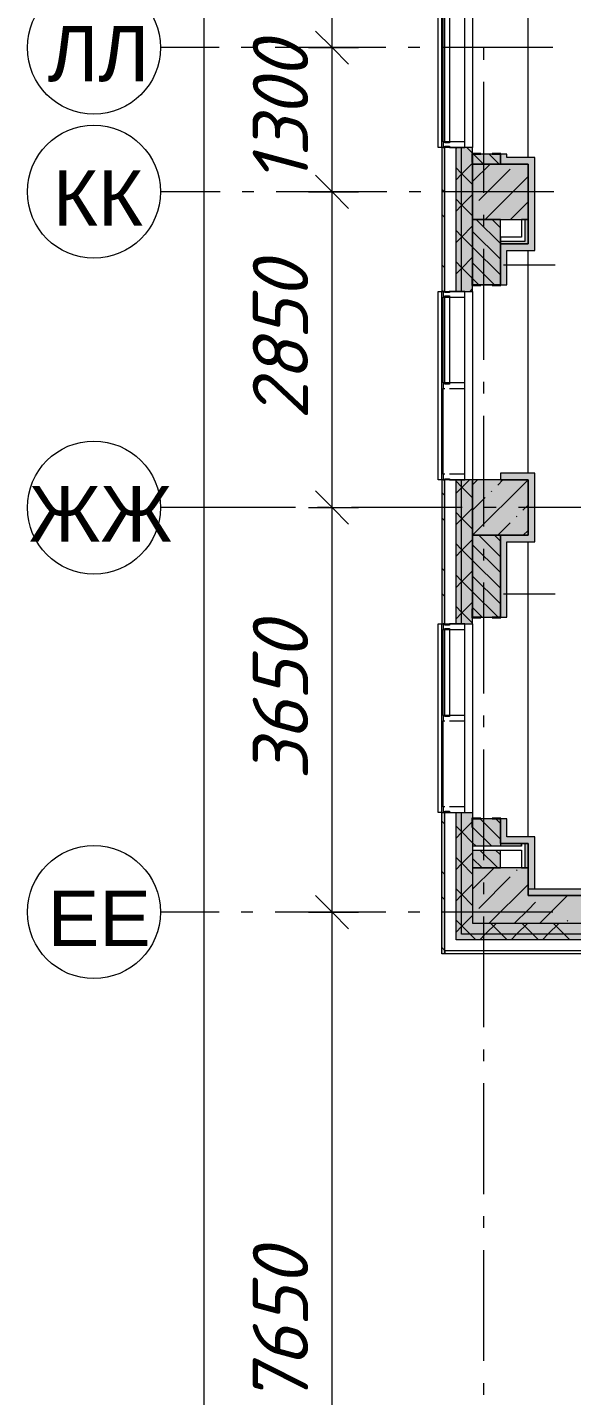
# Model space of a CAD drawing. Header units: millimetres. Extents: x -537608 to 253996, y -217170 to 186033.
# Drawn here: x -372244 to -367333, y -159163 to -146817 of the extents above; entities that cross this region are included whole.
import ezdxf

# ---------------------------------------------------------------- set-up
doc = ezdxf.new("R2010")
doc.units = ezdxf.units.MM
doc.layers.add('PDF _Геометрия', color=7, linetype='Continuous')
doc.layers.add('PDF _Текст', color=7, linetype='Continuous')
doc.layers.add('PDF _Сплошная заливка', color=7, linetype='Continuous', true_color=0xffffff)
doc.styles.add('PDF ArialMT', font='arial.ttf')
doc.styles.add('PDF ISOCPEUR Italic', font='isocpeui.ttf')

msp = doc.modelspace()

# ---------------------------------------------------------------- hatches: boundary and pattern name
at = {"layer": 'PDF _Сплошная заливка', "transparency": 33554559}
h = msp.add_hatch(color=256, dxfattribs=at)
h.paths.add_polyline_path([(-368476.2036, -155176.6348), (-368476.2036, -153899.6334), (-368503.2016, -153899.6334), (-368503.2016, -155176.6348), (-368496.3552, -155176.6348)], flags=0)
h.paths.add_polyline_path([(-368476.2036, -152199.6345), (-368476.2036, -150899.633), (-368503.2016, -150899.633), (-368503.2016, -152199.6345), (-368496.3552, -152199.6345)], flags=0)
h.paths.add_polyline_path([(-368503.2016, -149199.632), (-368476.2036, -149199.632), (-368476.2036, -147899.6328), (-368503.2016, -147899.6328), (-368503.2016, -148275.1597)], flags=0)
h.paths.add_polyline_path([(-368476.2036, -146199.6316), (-368476.2036, -144899.6302), (-368503.2016, -144899.6302), (-368503.2016, -146199.6316), (-368496.3552, -146199.6316)], flags=0)
h.paths.add_polyline_path([(-368503.2016, -143199.6313), (-368476.2036, -143199.6313), (-368476.2036, -142199.9778), (-368503.2016, -142199.9778), (-368503.2016, -142569.2354)], flags=0)
h = msp.add_hatch(color=256, dxfattribs=at)
h.paths.add_polyline_path([(-368376.2031, -155049.6342), (-368326.2029, -155049.6342), (-368326.2029, -153899.6334), (-368376.2031, -153899.6334), (-368376.2031, -154694.3235)], flags=0)
h.paths.add_polyline_path([(-368376.2031, -152199.6345), (-368326.2029, -152199.6345), (-368326.2029, -150899.633), (-368376.2031, -150899.633), (-368376.2031, -151841.3613)], flags=0)
h.paths.add_polyline_path([(-368326.2029, -149199.632), (-368326.2029, -147899.6328), (-368376.2031, -147899.6328), (-368376.2031, -149199.632)], flags=0)
h.paths.add_polyline_path([(-368376.2031, -146199.6316), (-368326.2029, -146199.6316), (-368326.2029, -144899.6302), (-368376.2031, -144899.6302), (-368376.2031, -146135.4392)], flags=0)
h.paths.add_polyline_path([(-368376.2031, -143199.6313), (-368326.2029, -143199.6313), (-368326.2029, -142299.9782), (-368376.2031, -142299.9782), (-368376.2031, -142569.2354)], flags=0)
h = msp.add_hatch(color=256, dxfattribs=at)
h.paths.add_polyline_path([(-368226.2024, -154999.634), (-368226.2024, -153899.6334), (-368326.2029, -153899.6334), (-368326.2029, -154999.634)], flags=0)
h.paths.add_polyline_path([(-368326.2029, -152199.6345), (-368226.2024, -152199.6345), (-368226.2024, -150899.633), (-368326.2029, -150899.633), (-368326.2029, -151841.3613)], flags=0)
h.paths.add_polyline_path([(-368326.2029, -149199.632), (-368226.2024, -149199.632), (-368226.2024, -147899.6328), (-368326.2029, -147899.6328), (-368326.2029, -148988.4013)], flags=0)
h.paths.add_polyline_path([(-368326.2029, -146199.6316), (-368226.2024, -146199.6316), (-368226.2024, -144899.6302), (-368326.2029, -144899.6302), (-368326.2029, -146135.4392)], flags=0)
h.paths.add_polyline_path([(-368226.2024, -143199.6313), (-368226.2024, -142399.9787), (-368326.2029, -142399.9787), (-368326.2029, -143199.6313)], flags=0)
h = msp.add_hatch(color=256, dxfattribs=at)
h.paths.add_polyline_path([(-368226.2024, -154399.6335), (-367976.2013, -154399.6335), (-367976.2013, -154239.6345), (-368226.2024, -154239.6345)], flags=0)
h.paths.add_polyline_path([(-367976.2013, -154204.6339), (-367976.2013, -153959.6341), (-368226.2024, -153959.6341), (-368226.2024, -154204.6339), (-368074.7206, -154204.6339)], flags=0)
h.paths.add_polyline_path([(-368226.2024, -152139.6338), (-367976.2013, -152139.6338), (-367976.2013, -151399.9798), (-368226.2024, -151399.9798), (-368226.2024, -151841.3613)], flags=0)
h.paths.add_polyline_path([(-367976.2013, -149139.6335), (-367976.2013, -148549.98), (-368226.2024, -148549.98), (-368226.2024, -149139.6335), (-368074.7206, -149139.6335)], flags=0)
h.paths.add_polyline_path([(-367976.2013, -148049.98), (-367976.2013, -147959.6334), (-368226.2024, -147959.6334), (-368226.2024, -148049.98), (-368074.7206, -148049.98)], flags=0)
h.paths.add_polyline_path([(-368226.2024, -146139.631), (-367976.2013, -146135.4392), (-367976.2013, -144959.6309), (-368226.2024, -144959.6309), (-368226.2024, -146135.4392)], flags=0)
h.paths.add_polyline_path([(-367976.2013, -143139.6306), (-367976.2013, -142899.9788), (-368226.2024, -142899.9788), (-368226.2024, -143139.6306), (-368074.7206, -143139.6306)], flags=0)
at = {"layer": 'PDF _Сплошная заливка', "true_color": 0xff7d7d, "transparency": 33554559}
h = msp.add_hatch(color=11, dxfattribs=at)
h.paths.add_polyline_path([(-367916.2027, -147989.9793), (-367916.2027, -147959.6334), (-367976.2013, -147959.6334), (-367976.2013, -147989.9793)], flags=0)
h.paths.add_polyline_path([(-367976.2013, -146139.631), (-367916.2027, -146135.4392), (-367916.2027, -145199.6315), (-367976.2013, -145199.6315), (-367976.2013, -146135.4392)], flags=0)
for points in [[(-367726.2002, -148769.9797), (-367666.2017, -148769.9797), (-367666.2017, -147989.9793), (-367726.2002, -147989.9793), (-367726.2002, -148275.1597)], [(-367976.2013, -149139.6335), (-367916.2027, -149139.6335), (-367916.2027, -148769.9797), (-367976.2013, -148769.9797), (-367976.2013, -148988.4013)], [(-367726.2002, -151399.9798), (-367666.2017, -151399.9798), (-367666.2017, -150839.9812), (-367726.2002, -150839.9812), (-367726.2002, -151128.1219)], [(-367726.2002, -154589.6339), (-367666.2017, -154589.6339), (-367666.2017, -154119.6353), (-367726.2002, -154119.6353), (-367726.2002, -154337.7037)]]:
    msp.add_hatch(color=11, dxfattribs=at).paths.add_polyline_path(points)
at = {"layer": 'PDF _Сплошная заливка', "transparency": 33554559}
for points in [[(-367976.2013, -148549.98), (-367726.2002, -148549.98), (-367726.2002, -148049.98), (-368226.2024, -148049.98), (-368226.2024, -148549.98)], [(-368226.2024, -151399.9798), (-367726.2002, -151399.9798), (-367726.2002, -150899.9797), (-368226.2024, -150899.9797), (-368226.2024, -151128.1219)], [(-368226.2024, -154899.6335), (-367726.2002, -154899.6335), (-367726.2002, -154399.6335), (-368226.2024, -154399.6335), (-368226.2024, -154694.3235)], [(-360476.2026, -154899.6335), (-360476.2026, -154649.6346), (-367726.2002, -154649.6346), (-367726.2002, -154899.6335), (-363436.7393, -154899.6335)], [(-360316.2036, -154999.634), (-360316.2036, -154899.6335), (-368226.2024, -154899.6335), (-368226.2024, -154999.634), (-363436.7393, -154999.634)], [(-360316.2036, -155049.6342), (-360316.2036, -154999.634), (-368326.2029, -154999.634), (-368326.2029, -155049.6342), (-363436.7393, -155049.6342)]]:
    msp.add_hatch(color=256, dxfattribs=at).paths.add_polyline_path(points)
at = {"layer": 'PDF _Сплошная заливка', "true_color": 0x77b143, "transparency": 33554559}
msp.add_hatch(color=75, dxfattribs=at).paths.add_polyline_path([(-367786.2074, -148769.9797), (-367751.2003, -148769.9797), (-367751.2003, -148744.9796), (-367976.2013, -148744.9796), (-367976.2013, -148769.9797), (-367916.2027, -148769.9797)])
at = {"layer": 'PDF _Сплошная заливка', "true_color": 0xff7d7d, "transparency": 33554559}
h = msp.add_hatch(color=11, dxfattribs=at)
h.paths.add_polyline_path([(-367916.2027, -154119.6353), (-367916.2027, -153959.6341), (-367976.2013, -153959.6341), (-367976.2013, -154119.6353)], flags=0)
h.paths.add_polyline_path([(-367976.2013, -152139.6338), (-367916.2027, -152139.6338), (-367916.2027, -151399.9798), (-367976.2013, -151399.9798), (-367976.2013, -151841.3613)], flags=0)
at = {"layer": 'PDF _Сплошная заливка', "true_color": 0xfca910, "transparency": 33554559}
msp.add_hatch(color=40, dxfattribs=at).paths.add_polyline_path([(-360536.2011, -154649.6346), (-360536.2011, -154589.6339), (-367726.2002, -154589.6339), (-367726.2002, -154649.6346), (-363436.7393, -154649.6346)])

# ---------------------------------------------------------------- linework, layer by layer
at = {"layer": 'PDF _Геометрия', "lineweight": 9}
for p, q in [((-370647.0623, -212139.656), (-370647.0623, -124259.6211)), ((-369494.8612, -146999.633), (-369494.8612, -142499.6303)), ((-368503.2016, -147899.6328), (-368503.2016, -146199.6316)), ((-368493.2032, -147849.6325), (-368493.2032, -146249.6319)), ((-368476.2036, -147849.6325), (-368476.2036, -146249.6319)), ((-368436.2016, -146249.6319), (-368436.2016, -147849.6325)), ((-368296.2079, -147849.6325), (-368296.2079, -146249.6319)), ((-369706.9874, -146999.633), (-369494.8612, -146999.633)), ((-369494.8612, -148299.6323), (-369494.8612, -146999.633)), ((-369494.8612, -146999.633), (-369254.8584, -146999.633)), ((-368503.2016, -147899.6328), (-368503.2016, -149199.632)), ((-368476.2036, -147899.6328), (-368503.2016, -147899.6328)), ((-368476.2036, -147849.6325), (-368493.2032, -147849.6325)), ((-368493.2032, -147849.6325), (-368493.2032, -147899.6328)), ((-368493.2032, -147899.6328), (-368476.2036, -147899.6328)), ((-368476.2036, -147859.6329), (-368476.2036, -147849.6325)), ((-368436.2016, -147849.6325), (-368476.2036, -147849.6325)), ((-368436.2016, -147859.6329), (-368476.2036, -147859.6329)), ((-368476.2036, -147899.6328), (-368476.2036, -147889.6322)), ((-368476.2036, -147889.6322), (-368436.2016, -147889.6322)), ((-368376.2031, -147899.6328), (-368476.2036, -147899.6328)), ((-368476.2036, -149199.632), (-368476.2036, -147899.6328)), ((-368296.2079, -147849.6325), (-368436.2016, -147849.6325)), ((-368436.2016, -147849.6325), (-368436.2016, -147859.6329)), ((-368436.2016, -147889.6322), (-368436.2016, -147899.6328)), ((-368436.2016, -147899.6328), (-368296.2079, -147899.6328)), ((-368376.2031, -147909.6935), (-368366.1445, -147899.6328)), ((-368326.2029, -147899.6328), (-368376.2031, -147899.6328)), ((-368376.2031, -149199.632), (-368376.2031, -147899.6328)), ((-368226.2024, -147899.6328), (-368326.2029, -147899.6328)), ((-368326.2029, -149199.632), (-368326.2029, -147899.6328)), ((-368296.2079, -147899.6328), (-368296.2079, -147849.6325)), ((-368226.2024, -147950.8623), (-368277.4342, -147899.6328)), ((-368226.2024, -149199.632), (-368226.2024, -147899.6328)), ((-367976.2013, -147959.6334), (-368226.2024, -147959.6334)), ((-368226.2024, -147959.6334), (-368226.2024, -148049.98)), ((-368127.089, -148049.98), (-368217.4356, -147959.6334)), ((-367985.6657, -148049.98), (-368076.0123, -147959.6334)), ((-367976.2013, -147989.9793), (-367976.2013, -147959.6334)), ((-367916.2027, -147959.6334), (-367976.2013, -147959.6334)), ((-367976.2013, -147959.6334), (-367976.2013, -147989.9793)), ((-367976.2013, -148049.98), (-367976.2013, -147989.9793)), ((-367976.2013, -147989.9793), (-367976.2013, -148049.98)), ((-367916.2027, -147989.9793), (-367916.2027, -147959.6334)), ((-367726.2002, -147989.9793), (-367916.2027, -147989.9793)), ((-367666.2017, -147989.9793), (-367726.2002, -147989.9793)), ((-367666.2017, -148769.9797), (-367666.2017, -147989.9793)), ((-368326.2029, -148133.7041), (-368376.2031, -148083.7039)), ((-368376.2031, -148192.5357), (-368326.2029, -148142.5355)), ((-368326.2029, -148142.5355), (-368226.2024, -148042.5351)), ((-368226.2024, -148233.7046), (-368326.2029, -148133.7041)), ((-368226.2024, -148206.896), (-368069.2865, -148049.98)), ((-368226.2024, -148049.98), (-367976.2013, -148049.98)), ((-367976.2013, -148049.98), (-368226.2024, -148049.98)), ((-368226.2024, -148049.98), (-368226.2024, -148549.98)), ((-368171.2418, -148380.028), (-367886.1131, -148094.9057)), ((-367726.2002, -148049.98), (-367976.2013, -148049.98)), ((-367976.2013, -148049.98), (-367726.2002, -148049.98)), ((-367726.2002, -148549.98), (-367726.2002, -148049.98)), ((-367726.2002, -148049.98), (-367726.2002, -148769.9797)), ((-368113.0948, -148549.98), (-367726.2002, -148163.0919)), ((-369706.9874, -148299.6323), (-369494.8612, -148299.6323)), ((-369494.8612, -151149.632), (-369494.8612, -148299.6323)), ((-369494.8612, -148299.6323), (-369254.8584, -148299.6323)), ((-368326.2029, -148416.5485), (-368376.2031, -148366.5483)), ((-368326.2029, -148425.3778), (-368226.2024, -148325.3795)), ((-367884.9936, -148549.98), (-367726.2002, -148391.191)), ((-368376.2031, -148475.378), (-368326.2029, -148425.3778)), ((-368226.2024, -148516.5468), (-368326.2029, -148416.5485)), ((-368226.2024, -148434.9951), (-368223.5241, -148432.3125)), ((-368326.2029, -148699.3908), (-368376.2031, -148649.3906)), ((-368326.2029, -148708.2222), (-368226.2024, -148608.2218)), ((-368226.2024, -148549.98), (-368226.2024, -149139.6335)), ((-367976.2013, -148549.98), (-368226.2024, -148549.98)), ((-368226.2024, -148549.98), (-367976.2013, -148549.98)), ((-367976.2013, -148766.5479), (-368192.7713, -148549.98)), ((-367976.2013, -148625.1268), (-368051.3481, -148549.98)), ((-367976.2013, -148769.9797), (-367976.2013, -148549.98)), ((-367976.2013, -148549.98), (-367726.2002, -148549.98)), ((-367751.2003, -148549.98), (-367786.2074, -148549.98)), ((-367786.2074, -148549.98), (-367786.2074, -148709.9812)), ((-367726.2002, -148549.98), (-367751.2003, -148549.98)), ((-367751.2003, -148744.9796), (-367751.2003, -148549.98)), ((-367726.2002, -148769.9797), (-367726.2002, -148549.98)), ((-368376.2031, -148758.2225), (-368326.2029, -148708.2222)), ((-368226.2024, -148799.3913), (-368326.2029, -148699.3908)), ((-367976.2013, -148907.9691), (-368226.2024, -148657.968)), ((-367786.2074, -148709.9812), (-367976.2013, -148709.9812)), ((-367976.2013, -148709.9812), (-367976.2013, -148744.9796)), ((-367976.2013, -148744.9796), (-367976.2013, -148769.9797)), ((-367976.2013, -148744.9796), (-367786.2074, -148744.9796)), ((-367976.2013, -149139.6335), (-367976.2013, -148769.9797)), ((-367916.2027, -148769.9797), (-367976.2013, -148769.9797)), ((-367976.2013, -148769.9797), (-367976.2013, -149139.6335)), ((-367976.2013, -148769.9797), (-367916.2027, -148769.9797)), ((-367726.2002, -148769.9797), (-367916.2027, -148769.9797)), ((-367916.2027, -148769.9797), (-367786.2074, -148769.9797)), ((-367786.2074, -148744.9796), (-367751.2003, -148744.9796)), ((-367786.2074, -148769.9797), (-367751.2003, -148769.9797)), ((-367751.2003, -148769.9797), (-367726.2002, -148769.9797)), ((-367666.2017, -148829.9804), (-367666.2017, -148769.9797)), ((-368326.2029, -148991.0645), (-368226.2024, -148891.0641)), ((-367976.2013, -149049.3902), (-368226.2024, -148799.3913)), ((-367916.2027, -149139.6335), (-367916.2027, -148829.9804)), ((-367916.2027, -148829.9804), (-367666.2017, -148829.9804)), ((-368326.2029, -148982.2331), (-368376.2031, -148932.2329)), ((-368376.2031, -149041.0647), (-368326.2029, -148991.0645)), ((-368226.2024, -149082.2335), (-368326.2029, -148982.2331)), ((-368027.3813, -149139.6335), (-368226.2024, -148940.8124)), ((-367946.2063, -148958.7186), (-367480.0572, -148958.7186)), ((-368168.8047, -149139.6335), (-368226.2024, -149082.2335)), ((-368226.2024, -149139.6335), (-367976.2013, -149139.6335)), ((-367976.2013, -149139.6335), (-367916.2027, -149139.6335)), ((-368503.2016, -149199.632), (-368476.2036, -149199.632)), ((-368503.2016, -150899.633), (-368503.2016, -149199.632)), ((-368476.2036, -149199.632), (-368493.2032, -149199.632)), ((-368493.2032, -149199.632), (-368493.2032, -149249.6322)), ((-368493.2032, -150024.6335), (-368493.2032, -149249.6322)), ((-368493.2032, -149249.6322), (-368476.2036, -149249.6322)), ((-368476.2036, -149199.632), (-368376.2031, -149199.632)), ((-368476.2036, -149209.6325), (-368476.2036, -149199.632)), ((-368436.2016, -149209.6325), (-368476.2036, -149209.6325)), ((-368476.2036, -149239.6339), (-368436.2016, -149239.6339)), ((-368476.2036, -149249.6322), (-368476.2036, -149239.6339)), ((-368476.2036, -149249.6322), (-368436.2016, -149249.6322)), ((-368476.2036, -150024.6335), (-368476.2036, -149249.6322)), ((-368296.2079, -149199.632), (-368436.2016, -149199.632)), ((-368436.2016, -149199.632), (-368436.2016, -149209.6325)), ((-368436.2016, -149239.6339), (-368436.2016, -149249.6322)), ((-368436.2016, -149249.6322), (-368436.2016, -150024.6335)), ((-368436.2016, -149249.6322), (-368296.2079, -149249.6322)), ((-368376.2031, -149199.632), (-368326.2029, -149199.632)), ((-368326.2029, -149199.632), (-368226.2024, -149199.632)), ((-368296.2079, -149249.6322), (-368296.2079, -149199.632)), ((-368296.2079, -150024.6335), (-368296.2079, -149249.6322)), ((-368251.9259, -149199.632), (-368226.2024, -149173.9064)), ((-368476.2036, -150024.6335), (-368493.2032, -150024.6335)), ((-368493.2032, -150024.6335), (-368493.2032, -150074.6316)), ((-368493.2032, -150849.6328), (-368493.2032, -150074.6316)), ((-368493.2032, -150074.6316), (-368476.2036, -150074.6316)), ((-368436.2016, -150024.6335), (-368476.2036, -150024.6335)), ((-368476.2036, -150034.6318), (-368476.2036, -150024.6335)), ((-368436.2016, -150034.6318), (-368476.2036, -150034.6318)), ((-368296.2079, -150024.6335), (-368436.2016, -150024.6335)), ((-368436.2016, -150024.6335), (-368436.2016, -150034.6318)), ((-368436.2016, -150074.6316), (-368296.2079, -150074.6316)), ((-368296.2079, -150074.6316), (-368296.2079, -150024.6335)), ((-368296.2079, -150849.6328), (-368296.2079, -150074.6316)), ((-368476.2036, -150849.6328), (-368493.2032, -150849.6328)), ((-368493.2032, -150849.6328), (-368493.2032, -150899.633)), ((-368296.2079, -150849.6328), (-368436.2016, -150849.6328)), ((-368296.2079, -150899.633), (-368296.2079, -150849.6328)), ((-367726.2002, -150839.9812), (-367976.2013, -150839.9812)), ((-367976.2013, -150839.9812), (-367976.2013, -150899.9797)), ((-367666.2017, -150839.9812), (-367726.2002, -150839.9812)), ((-367666.2017, -151399.9798), (-367666.2017, -150839.9812)), ((-368503.2016, -150899.633), (-368503.2016, -152199.6345)), ((-368476.2036, -150899.633), (-368503.2016, -150899.633)), ((-368493.2032, -150899.633), (-368476.2036, -150899.633)), ((-368476.2036, -150899.633), (-368476.2036, -150889.6326)), ((-368476.2036, -150889.6326), (-368436.2016, -150889.6326)), ((-368376.2031, -150899.633), (-368476.2036, -150899.633)), ((-368476.2036, -152199.6345), (-368476.2036, -150899.633)), ((-368436.2016, -150889.6326), (-368436.2016, -150899.633)), ((-368436.2016, -150899.633), (-368296.2079, -150899.633)), ((-368326.2029, -150899.633), (-368376.2031, -150899.633)), ((-368376.2031, -152199.6345), (-368376.2031, -150899.633)), ((-368326.2029, -150962.1334), (-368376.2031, -150912.1332)), ((-368376.2031, -151020.9629), (-368326.2029, -150970.9626)), ((-368326.2029, -150970.9626), (-368254.8711, -150899.633)), ((-368226.2024, -150899.633), (-368326.2029, -150899.633)), ((-368326.2029, -152199.6345), (-368326.2029, -150899.633)), ((-368226.2024, -151062.1317), (-368326.2029, -150962.1334)), ((-368226.2024, -152199.6345), (-368226.2024, -150899.633)), ((-368226.2024, -150944.0786), (-368182.1099, -150899.9797)), ((-367726.2002, -150899.9797), (-368226.2024, -150899.9797)), ((-368226.2024, -150899.9797), (-368226.2024, -151399.9798)), ((-368225.9096, -151399.9798), (-367726.2002, -150900.2747)), ((-368000.168, -150946.1369), (-367954.0087, -150899.9797)), ((-367976.2013, -150899.9797), (-367726.2002, -150899.9797)), ((-367726.2002, -151399.9798), (-367726.2002, -150899.9797)), ((-367726.2002, -150899.9797), (-367726.2002, -151399.9798)), ((-368226.2024, -151172.1778), (-368114.2143, -151060.1875)), ((-368057.1868, -151003.1622), (-368052.4504, -150998.4214)), ((-369706.9874, -151149.632), (-369494.8612, -151149.632)), ((-369494.8612, -154799.6352), (-369494.8612, -151149.632)), ((-369494.8612, -151149.632), (-369254.8584, -151149.632)), ((-368326.2029, -151244.9756), (-368376.2031, -151194.9754)), ((-368326.2029, -151253.807), (-368226.2024, -151153.8066)), ((-367829.0942, -151231.2613), (-367824.3491, -151226.5184)), ((-367772.0668, -151174.236), (-367726.2002, -151128.3738)), ((-368376.2031, -151303.8072), (-368326.2029, -151253.807)), ((-368226.2024, -151344.9761), (-368326.2029, -151244.9756)), ((-367997.8084, -151399.9798), (-367886.1131, -151288.2845)), ((-367769.7157, -151399.9798), (-367726.2002, -151356.4728)), ((-368326.2029, -151527.8179), (-368376.2031, -151477.8177)), ((-368326.2029, -151536.6493), (-368226.2024, -151436.6489)), ((-368226.2024, -151399.9798), (-368226.2024, -152139.6338)), ((-367976.2013, -151399.9798), (-368226.2024, -151399.9798)), ((-368226.2024, -151399.9798), (-367976.2013, -151399.9798)), ((-367976.2013, -151736.3961), (-368226.2024, -151486.3972)), ((-367976.2013, -151594.975), (-368171.1987, -151399.9798)), ((-367976.2013, -151453.5539), (-368029.7755, -151399.9798)), ((-367976.2013, -152139.6338), (-367976.2013, -151399.9798)), ((-367976.2013, -151399.9798), (-367726.2002, -151399.9798)), ((-367916.2027, -151399.9798), (-367976.2013, -151399.9798)), ((-367976.2013, -151399.9798), (-367976.2013, -152139.6338)), ((-367726.2002, -151399.9798), (-367916.2027, -151399.9798)), ((-367916.2027, -152139.6338), (-367916.2027, -151459.9805)), ((-367916.2027, -151459.9805), (-367666.2017, -151459.9805)), ((-367666.2017, -151459.9805), (-367666.2017, -151399.9798)), ((-368376.2031, -151586.6496), (-368326.2029, -151536.6493)), ((-368226.2024, -151627.8184), (-368326.2029, -151527.8179)), ((-368326.2029, -151819.4916), (-368226.2024, -151719.4911)), ((-367976.2013, -151877.8173), (-368226.2024, -151627.8184)), ((-368326.2029, -151810.6602), (-368376.2031, -151760.6599)), ((-368376.2031, -151869.4918), (-368326.2029, -151819.4916)), ((-368226.2024, -151910.6606), (-368326.2029, -151810.6602)), ((-367976.2013, -152019.2406), (-368226.2024, -151769.2395)), ((-367997.2314, -152139.6338), (-368226.2024, -151910.6606)), ((-367946.2063, -151926.7949), (-367480.0572, -151926.7949)), ((-368326.2029, -152093.5046), (-368376.2031, -152043.5044)), ((-368376.2031, -152152.3341), (-368326.2029, -152102.3339)), ((-368326.2029, -152102.3339), (-368226.2024, -152002.3356)), ((-368226.2024, -152193.5029), (-368326.2029, -152093.5046)), ((-368138.6547, -152139.6338), (-368226.2024, -152052.0817)), ((-368503.2016, -152199.6345), (-368476.2036, -152199.6345)), ((-368503.2016, -153899.6334), (-368503.2016, -152199.6345)), ((-368476.2036, -152199.6345), (-368493.2032, -152199.6345)), ((-368493.2032, -152199.6345), (-368493.2032, -152249.6326)), ((-368476.2036, -152199.6345), (-368376.2031, -152199.6345)), ((-368476.2036, -152209.6328), (-368476.2036, -152199.6345)), ((-368436.2016, -152209.6328), (-368476.2036, -152209.6328)), ((-368296.2079, -152199.6345), (-368436.2016, -152199.6345)), ((-368436.2016, -152199.6345), (-368436.2016, -152209.6328)), ((-368376.2031, -152199.6345), (-368326.2029, -152199.6345)), ((-368326.2029, -152199.6345), (-368226.2024, -152199.6345)), ((-368296.2079, -152249.6326), (-368296.2079, -152199.6345)), ((-368226.2024, -152139.6338), (-367976.2013, -152139.6338)), ((-367976.2013, -152139.6338), (-367916.2027, -152139.6338)), ((-368493.2032, -153024.6338), (-368493.2032, -152249.6326)), ((-368493.2032, -152249.6326), (-368476.2036, -152249.6326)), ((-368476.2036, -152239.6343), (-368436.2016, -152239.6343)), ((-368476.2036, -152249.6326), (-368476.2036, -152239.6343)), ((-368476.2036, -152249.6326), (-368436.2016, -152249.6326)), ((-368476.2036, -153024.6338), (-368476.2036, -152249.6326)), ((-368436.2016, -152239.6343), (-368436.2016, -152249.6326)), ((-368436.2016, -152249.6326), (-368436.2016, -153024.6338)), ((-368436.2016, -152249.6326), (-368296.2079, -152249.6326)), ((-368296.2079, -153024.6338), (-368296.2079, -152249.6326)), ((-368476.2036, -153024.6338), (-368493.2032, -153024.6338)), ((-368493.2032, -153024.6338), (-368493.2032, -153074.6341)), ((-368493.2032, -153849.6332), (-368493.2032, -153074.6341)), ((-368493.2032, -153074.6341), (-368476.2036, -153074.6341)), ((-368436.2016, -153024.6338), (-368476.2036, -153024.6338)), ((-368476.2036, -153034.6344), (-368476.2036, -153024.6338)), ((-368436.2016, -153034.6344), (-368476.2036, -153034.6344)), ((-368296.2079, -153024.6338), (-368436.2016, -153024.6338)), ((-368436.2016, -153024.6338), (-368436.2016, -153034.6344)), ((-368436.2016, -153074.6341), (-368296.2079, -153074.6341)), ((-368296.2079, -153074.6341), (-368296.2079, -153024.6338)), ((-368296.2079, -153849.6332), (-368296.2079, -153074.6341)), ((-368503.2016, -155176.6348), (-368503.2016, -153899.6334)), ((-368503.2016, -153899.6334), (-368476.2036, -153899.6334)), ((-368476.2036, -153849.6332), (-368493.2032, -153849.6332)), ((-368493.2032, -153849.6332), (-368493.2032, -153899.6334)), ((-368493.2032, -153899.6334), (-368476.2036, -153899.6334)), ((-368476.2036, -153899.6334), (-368476.2036, -153889.6351)), ((-368476.2036, -153889.6351), (-368436.2016, -153889.6351)), ((-368476.2036, -155149.6346), (-368476.2036, -153899.6334)), ((-368476.2036, -153899.6334), (-368376.2031, -153899.6334)), ((-368296.2079, -153849.6332), (-368436.2016, -153849.6332)), ((-368436.2016, -153889.6351), (-368436.2016, -153899.6334)), ((-368436.2016, -153899.6334), (-368296.2079, -153899.6334)), ((-368376.2031, -155049.6342), (-368376.2031, -153899.6334)), ((-368376.2031, -153899.6334), (-368326.2029, -153899.6334)), ((-368326.2029, -154999.634), (-368326.2029, -153899.6334)), ((-368326.2029, -153899.6334), (-368226.2024, -153899.6334)), ((-368296.2079, -153899.6334), (-368296.2079, -153849.6332)), ((-368226.2024, -153899.6334), (-368226.2024, -154899.6335)), ((-367976.2013, -153959.6341), (-368226.2024, -153959.6341)), ((-368226.2024, -153959.6341), (-368226.2024, -154204.6339)), ((-367976.2013, -154140.5598), (-368157.127, -153959.6341)), ((-367976.2013, -153999.1387), (-368015.7124, -153959.6341)), ((-367976.2013, -154119.6353), (-367976.2013, -153959.6341)), ((-367976.2013, -153959.6341), (-367976.2013, -154119.6353)), ((-367916.2027, -153959.6341), (-367976.2013, -153959.6341)), ((-367916.2027, -154119.6353), (-367916.2027, -153959.6341)), ((-368326.2029, -154073.4027), (-368376.2031, -154023.4025)), ((-368376.2031, -154132.2344), (-368326.2029, -154082.2341)), ((-368326.2029, -154082.2341), (-368226.2024, -153982.2337)), ((-368226.2024, -154173.4032), (-368326.2029, -154073.4027)), ((-368053.5527, -154204.6339), (-368226.2024, -154031.982)), ((-368194.9759, -154204.6339), (-368226.2024, -154173.4032)), ((-368226.2024, -154204.6339), (-368226.2024, -154239.6345)), ((-367976.2013, -154204.6339), (-368226.2024, -154204.6339)), ((-367976.2013, -154179.6338), (-367976.2013, -154119.6353)), ((-367976.2013, -154119.6353), (-367976.2013, -154179.6338)), ((-367786.2074, -154179.6338), (-367976.2013, -154179.6338)), ((-367976.2013, -154179.6338), (-367726.2002, -154179.6338)), ((-367976.2013, -154179.6338), (-367976.2013, -154204.6339)), ((-367786.2074, -154204.6339), (-367976.2013, -154204.6339)), ((-367726.2002, -154119.6353), (-367916.2027, -154119.6353)), ((-367751.2003, -154179.6338), (-367786.2074, -154179.6338)), ((-367786.2074, -154179.6338), (-367786.2074, -154204.6339)), ((-367786.2074, -154204.6339), (-367786.2074, -154179.6338)), ((-367726.2002, -154179.6338), (-367751.2003, -154179.6338)), ((-367751.2003, -154399.6335), (-367751.2003, -154179.6338)), ((-367666.2017, -154119.6353), (-367726.2002, -154119.6353)), ((-367726.2002, -154399.6335), (-367726.2002, -154179.6338)), ((-367726.2002, -154179.6338), (-367726.2002, -154589.6339)), ((-367666.2017, -154589.6339), (-367666.2017, -154119.6353)), ((-368326.2029, -154356.2471), (-368376.2031, -154306.2469)), ((-368326.2029, -154365.0786), (-368226.2024, -154265.0781)), ((-368226.2024, -154239.6345), (-368226.2024, -154399.6335)), ((-368226.2024, -154239.6345), (-367976.2013, -154239.6345)), ((-368141.3932, -154399.6335), (-368226.2024, -154314.8243)), ((-367999.9699, -154399.6335), (-368159.9776, -154239.6345)), ((-367976.2013, -154281.9831), (-368018.5542, -154239.6345)), ((-367976.2013, -154399.6335), (-367976.2013, -154239.6345)), ((-367976.2013, -154239.6345), (-367786.2074, -154239.6345)), ((-367786.2074, -154239.6345), (-367786.2074, -154399.6335)), ((-368376.2031, -154415.0766), (-368326.2029, -154365.0786)), ((-368226.2024, -154456.2454), (-368326.2029, -154356.2471)), ((-368226.2024, -154593.6556), (-368032.1867, -154399.6335)), ((-367726.2002, -154399.6335), (-368226.2024, -154399.6335)), ((-368226.2024, -154399.6335), (-368226.2024, -154899.6335)), ((-368226.2024, -154399.6335), (-367976.2013, -154399.6335)), ((-367829.0942, -154424.6401), (-367824.3491, -154419.8992)), ((-367786.2074, -154399.6335), (-367751.2003, -154399.6335)), ((-367751.2003, -154399.6335), (-367726.2002, -154399.6335)), ((-367726.2002, -154649.6346), (-367726.2002, -154399.6335)), ((-368326.2029, -154647.9208), (-368226.2024, -154547.9204)), ((-368171.2418, -154766.7898), (-367886.1131, -154481.6654)), ((-368075.9865, -154899.6335), (-367726.2002, -154549.8538)), ((-368326.2029, -154639.0894), (-368376.2031, -154589.0892)), ((-368376.2031, -154697.9211), (-368326.2029, -154647.9208)), ((-368226.2024, -154739.0899), (-368326.2029, -154639.0894)), ((-367726.2002, -154589.6339), (-367726.2002, -154649.6346)), ((-367726.2002, -154589.6339), (-367666.2017, -154589.6339)), ((-360536.2011, -154649.6346), (-367726.2002, -154649.6346)), ((-367726.2002, -154649.6346), (-360536.2011, -154649.6346)), ((-367666.2017, -154589.6339), (-360536.2011, -154589.6339)), ((-367619.7926, -154899.6335), (-367369.7915, -154649.6346)), ((-367600.993, -154652.7392), (-367597.8841, -154649.6346)), ((-369706.9874, -154799.6352), (-369494.8612, -154799.6352)), ((-369494.8612, -162449.6378), (-369494.8612, -154799.6352)), ((-369494.8612, -154799.6352), (-369254.8584, -154799.6352)), ((-368226.2024, -154821.7547), (-368223.5241, -154819.0721)), ((-367847.8852, -154899.6335), (-367726.2002, -154777.9507)), ((-367726.2002, -154777.9507), (-367658.0204, -154709.7645)), ((-368326.2029, -154921.9317), (-368376.2031, -154871.9314)), ((-368376.2031, -154980.7633), (-368326.2029, -154930.7631)), ((-368326.2029, -154930.7631), (-368226.2024, -154830.7627)), ((-368248.4984, -154999.634), (-368326.2029, -154921.9317)), ((-368226.2024, -154899.6335), (-367726.2002, -154899.6335)), ((-368226.2024, -154899.6335), (-367726.2002, -154899.6335)), ((-368112.2336, -154999.634), (-368012.2331, -154899.6335)), ((-367965.6604, -154999.634), (-368065.6609, -154899.6335)), ((-367829.3871, -154999.634), (-367729.3866, -154899.6335)), ((-367682.8139, -154999.634), (-367782.8143, -154899.6335)), ((-367726.2002, -154899.6335), (-360476.2026, -154899.6335)), ((-367726.2002, -154899.6335), (-360476.2026, -154899.6335)), ((-367546.549, -154999.634), (-367446.5486, -154899.6335)), ((-367399.9759, -154999.634), (-367499.9763, -154899.6335)), ((-367372.8917, -154880.8383), (-367368.1552, -154876.0974)), ((-368326.2029, -155049.6342), (-368376.2031, -155049.6342)), ((-368226.2024, -154999.634), (-368326.2029, -154999.634)), ((-368226.2024, -155049.6342), (-368326.2029, -155049.6342)), ((-368198.4982, -155049.6342), (-368248.4984, -154999.634)), ((-360316.2036, -154999.634), (-368226.2024, -154999.634)), ((-360316.2036, -155049.6342), (-368226.2024, -155049.6342)), ((-368162.2338, -155049.6342), (-368112.2336, -154999.634)), ((-367915.6602, -155049.6342), (-367965.6604, -154999.634)), ((-367879.3873, -155049.6342), (-367829.3871, -154999.634)), ((-367632.8137, -155049.6342), (-367682.8139, -154999.634)), ((-367596.5492, -155049.6342), (-367546.549, -154999.634)), ((-367349.9757, -155049.6342), (-367399.9759, -154999.634)), ((-368476.2036, -155176.6348), (-368503.2016, -155176.6348)), ((-368376.2031, -155149.6346), (-368476.2036, -155149.6346)), ((-368476.2036, -155149.6346), (-368476.2036, -155176.6348)), ((-368476.2036, -155176.6348), (-368476.2036, -155149.6346)), ((-368376.2031, -155176.6348), (-368476.2036, -155176.6348)), ((-368226.2024, -155149.6346), (-368376.2031, -155149.6346)), ((-368326.2029, -155176.6348), (-368376.2031, -155176.6348)), ((-368226.2024, -155176.6348), (-368326.2029, -155176.6348)), ((-360316.2036, -155149.6346), (-368226.2024, -155149.6346)), ((-360316.2036, -155176.6348), (-368226.2024, -155176.6348))]:
    msp.add_line(p, q, dxfattribs=at)
at = {"layer": 'PDF _Геометрия', "color": 9, "lineweight": 9, "true_color": 0xc0c0c0}
for p, q in [((-367726.2002, -147989.9793), (-367726.2002, -145199.6315)), ((-368226.2024, -146199.6316), (-368226.2024, -147899.6328)), ((-367726.2002, -150839.9812), (-367726.2002, -148829.9804)), ((-368051.2017, -149139.9801), (-368151.2021, -149139.9801)), ((-368226.2024, -149199.632), (-368226.2024, -150899.633)), ((-367726.2002, -154119.6353), (-367726.2002, -151459.9805)), ((-368226.2024, -152199.6345), (-368226.2024, -153899.6334))]:
    msp.add_line(p, q, dxfattribs=at)
at = {"layer": 'PDF _Геометрия', "color": 253, "lineweight": 9, "true_color": 0xaaaaaa}
for p, q in [((-368536.202, -147899.6328), (-368536.202, -146199.6316)), ((-370513.803, -146999.633), (-371043.5246, -146999.633)), ((-370207.9714, -146999.633), (-370313.8021, -146999.633)), ((-369007.9661, -146999.633), (-370007.9706, -146999.633)), ((-368702.1346, -146999.633), (-368807.9652, -146999.633)), ((-367502.1379, -146999.633), (-368502.1337, -146999.633)), ((-368126.202, -147109.2227), (-368126.202, -147003.3878)), ((-368126.202, -148309.2216), (-368126.202, -147309.2215)), ((-368503.2016, -147899.6328), (-368536.202, -147899.6328)), ((-368438.2082, -147859.6329), (-368438.2082, -147849.6325)), ((-368438.2082, -147899.6328), (-368438.2082, -147889.6322)), ((-370505.2859, -148299.6323), (-371043.5246, -148299.6323)), ((-370199.4457, -148299.6323), (-370305.285, -148299.6323)), ((-368999.4491, -148299.6323), (-369999.4534, -148299.6323)), ((-368693.6175, -148299.6323), (-368799.4482, -148299.6323)), ((-367493.6122, -148299.6323), (-368493.6166, -148299.6323)), ((-368126.202, -148615.0553), (-368126.202, -148509.2225)), ((-368126.202, -149815.0563), (-368126.202, -148815.0562)), ((-368536.202, -150899.9797), (-368536.202, -149199.9808)), ((-368536.202, -149199.9808), (-368503.2016, -149199.9808)), ((-368436.2016, -149199.9808), (-368438.2082, -149199.9808)), ((-368438.2082, -149199.9808), (-368438.2082, -149209.6325)), ((-368438.2082, -149249.6322), (-368438.2082, -149239.6339)), ((-368438.2082, -150034.6318), (-368438.2082, -150024.6335)), ((-368126.202, -150120.89), (-368126.202, -150015.055)), ((-368126.202, -151320.8888), (-368126.202, -150320.8887)), ((-368503.2016, -150899.9797), (-368536.202, -150899.9797)), ((-368438.2082, -150899.633), (-368438.2082, -150889.6326)), ((-369825.3741, -151149.632), (-371043.5246, -151149.632)), ((-369519.5426, -151149.632), (-369625.3733, -151149.632)), ((-368319.5373, -151149.632), (-369319.5417, -151149.632)), ((-368013.7058, -151149.632), (-368119.5451, -151149.632)), ((-366813.7091, -151149.632), (-367813.7049, -151149.632)), ((-368126.202, -151626.7225), (-368126.202, -151520.8897)), ((-368126.202, -152826.7235), (-368126.202, -151826.7234)), ((-368536.202, -153899.6334), (-368536.202, -152199.6345)), ((-368536.202, -152199.6345), (-368503.2016, -152199.6345)), ((-368438.2082, -152209.6328), (-368438.2082, -152199.6345)), ((-368438.2082, -152249.6326), (-368438.2082, -152239.6343)), ((-368438.2082, -153034.6344), (-368438.2082, -153024.6338)), ((-368126.202, -153132.5572), (-368126.202, -153026.7244)), ((-368126.202, -154332.5582), (-368126.202, -153332.558)), ((-368503.2016, -153899.6334), (-368536.202, -153899.6334)), ((-368438.2082, -153899.6334), (-368438.2082, -153889.6351)), ((-368126.202, -154638.3919), (-368126.202, -154532.5569)), ((-370513.803, -154799.6352), (-371043.5246, -154799.6352)), ((-370207.9714, -154799.6352), (-370313.8021, -154799.6352)), ((-369007.9661, -154799.6352), (-370007.9706, -154799.6352)), ((-368702.1346, -154799.6352), (-368807.9652, -154799.6352)), ((-367502.1379, -154799.6352), (-368502.1337, -154799.6352)), ((-368126.202, -155838.3907), (-368126.202, -154838.3906)), ((-368126.202, -156144.2244), (-368126.202, -156038.3916)), ((-368126.202, -157344.2254), (-368126.202, -156344.2253)), ((-368126.202, -157650.0591), (-368126.202, -157544.2263)), ((-368126.202, -158850.0601), (-368126.202, -157850.0599)), ((-368126.202, -159155.8927), (-368126.202, -159050.0599))]:
    msp.add_line(p, q, dxfattribs=at)
at = {"layer": 'PDF _Геометрия', "lineweight": 20}
for p, q in [((-369644.8618, -146849.6324), (-369494.8612, -146999.633)), ((-369494.8612, -146999.633), (-369344.8605, -147149.6316)), ((-369644.8618, -148149.6317), (-369494.8612, -148299.6323)), ((-369494.8612, -148299.6323), (-369344.8605, -148449.633)), ((-369644.8618, -150999.6335), (-369494.8612, -151149.632)), ((-369494.8612, -151149.632), (-369344.8605, -151299.6327)), ((-369644.8618, -154649.6346), (-369494.8612, -154799.6352)), ((-369494.8612, -154799.6352), (-369344.8605, -154949.6337))]:
    msp.add_line(p, q, dxfattribs=at)
at = {"layer": 'PDF _Геометрия', "color": 253, "lineweight": 20, "true_color": 0xaaaaaa}
for p, q in [((-368151.2021, -147953.6331), (-368232.2048, -147953.6331)), ((-368232.2048, -147953.6331), (-368232.2048, -148034.6316)), ((-368226.2024, -147959.6334), (-368151.2021, -147959.6334)), ((-368226.2024, -148034.6316), (-368226.2024, -147959.6334)), ((-368151.2021, -147959.6334), (-368151.2021, -147953.6331)), ((-368051.2017, -147953.6331), (-368051.2017, -147959.6334)), ((-367970.2075, -147953.6331), (-368051.2017, -147953.6331)), ((-368051.2017, -147959.6334), (-367976.2013, -147959.6334)), ((-367976.2013, -147959.6334), (-367976.2013, -148034.6316)), ((-367970.2075, -148034.6316), (-367970.2075, -147953.6331)), ((-368232.2048, -148034.6316), (-368226.2024, -148034.6316)), ((-367976.2013, -148034.6316), (-367970.2075, -148034.6316)), ((-368226.2024, -149064.6331), (-368232.2048, -149064.6331)), ((-368232.2048, -149064.6331), (-368232.2048, -149145.6338)), ((-368226.2024, -149139.6335), (-368226.2024, -149064.6331)), ((-368151.2021, -149139.6335), (-368226.2024, -149139.6335)), ((-368151.2021, -149145.6338), (-368151.2021, -149139.6335)), ((-368051.2017, -149139.6335), (-368051.2017, -149145.6338)), ((-367976.2013, -149139.6335), (-368051.2017, -149139.6335)), ((-367970.2075, -149064.6331), (-367976.2013, -149064.6331)), ((-367976.2013, -149064.6331), (-367976.2013, -149139.6335)), ((-367970.2075, -149145.6338), (-367970.2075, -149064.6331)), ((-368232.2048, -149145.6338), (-368151.2021, -149145.6338)), ((-368051.2017, -149145.6338), (-367970.2075, -149145.6338)), ((-368226.2024, -152064.6335), (-368232.2048, -152064.6335)), ((-368232.2048, -152064.6335), (-368232.2048, -152145.6341)), ((-368226.2024, -152139.6338), (-368226.2024, -152064.6335)), ((-367970.2075, -152064.6335), (-367976.2013, -152064.6335)), ((-367976.2013, -152064.6335), (-367976.2013, -152139.6338)), ((-367970.2075, -152145.6341), (-367970.2075, -152064.6335)), ((-368232.2048, -152145.6341), (-368151.2021, -152145.6341)), ((-368151.2021, -152139.6338), (-368226.2024, -152139.6338)), ((-368151.2021, -152145.6341), (-368151.2021, -152139.6338)), ((-368051.2017, -152139.6338), (-368051.2017, -152145.6341)), ((-367976.2013, -152139.6338), (-368051.2017, -152139.6338)), ((-368051.2017, -152145.6341), (-367970.2075, -152145.6341)), ((-368151.2021, -153953.6338), (-368232.2048, -153953.6338)), ((-368232.2048, -153953.6338), (-368232.2048, -154034.6344)), ((-368226.2024, -153959.6341), (-368151.2021, -153959.6341)), ((-368226.2024, -154034.6344), (-368226.2024, -153959.6341)), ((-368151.2021, -153959.6341), (-368151.2021, -153953.6338)), ((-368051.2017, -153953.6338), (-368051.2017, -153959.6341)), ((-367970.2075, -153953.6338), (-368051.2017, -153953.6338)), ((-368051.2017, -153959.6341), (-367976.2013, -153959.6341)), ((-367976.2013, -153959.6341), (-367976.2013, -154034.6344)), ((-367970.2075, -154034.6344), (-367970.2075, -153953.6338)), ((-368232.2048, -154034.6344), (-368226.2024, -154034.6344)), ((-367976.2013, -154034.6344), (-367970.2075, -154034.6344))]:
    msp.add_line(p, q, dxfattribs=at)
at = {"layer": 'PDF _Геометрия', "color": 8, "lineweight": 9, "true_color": 0x787878}
for p, q in [((-368476.2036, -148303.161), (-368503.2016, -148276.1608)), ((-368476.2036, -148531.2601), (-368503.2016, -148504.2599)), ((-368476.2036, -148987.4562), (-368503.2016, -148960.4581)), ((-368492.1268, -149199.632), (-368503.2016, -149188.555)), ((-368476.2036, -151040.3437), (-368503.2016, -151013.3435)), ((-368476.2036, -151268.4429), (-368503.2016, -151241.4426)), ((-368476.2036, -151724.6389), (-368503.2016, -151697.6408)), ((-368476.2036, -151952.738), (-368503.2016, -151925.7378)), ((-368476.2036, -154005.6255), (-368503.2016, -153978.6253)), ((-368476.2036, -154461.8237), (-368503.2016, -154434.8235)), ((-368476.2036, -154689.9207), (-368503.2016, -154662.9226)), ((-368476.2036, -155146.1189), (-368503.2016, -155119.1187))]:
    msp.add_line(p, q, dxfattribs=at)
at = {"layer": 'PDF _Геометрия', "lineweight": 20}
for centre in [(-371643.5266, -146999.6319), (-371643.5266, -148299.6312), (-371643.5266, -151149.633), (-371643.5266, -154799.6341)]:
    msp.add_circle(centre, 599.9994, dxfattribs=at)
at = {"layer": 'PDF _Сплошная заливка', "color": 11, "lineweight": 35, "true_color": 0xff7d7d, "transparency": 33554559}
for points in [[(-367726.2002, -148049.98), (-367726.2002, -147989.9793), (-367976.2013, -148049.98), (-367976.2013, -147989.9793)], [(-367916.2027, -148829.9804), (-367666.2017, -148829.9804), (-367916.2027, -148769.9797), (-367666.2017, -148769.9797)], [(-367726.2002, -150899.9797), (-367726.2002, -150839.9812), (-367976.2013, -150899.9797), (-367976.2013, -150839.9812)], [(-367916.2027, -151459.9805), (-367666.2017, -151459.9805), (-367916.2027, -151399.9798), (-367666.2017, -151399.9798)], [(-367726.2002, -154179.6338), (-367726.2002, -154119.6353), (-367976.2013, -154179.6338), (-367976.2013, -154119.6353)]]:
    msp.add_solid(points, dxfattribs=at)
at = {"layer": 'PDF _Сплошная заливка', "color": 75, "lineweight": 35, "true_color": 0x77b143, "transparency": 33554559}
for points in [[(-367726.2002, -148769.9797), (-367726.2002, -148549.98), (-367751.2003, -148769.9797), (-367751.2003, -148549.98)], [(-367786.2074, -154204.6339), (-367786.2074, -154179.6338), (-367976.2013, -154204.6339), (-367976.2013, -154179.6338)], [(-367726.2002, -154399.6335), (-367726.2002, -154179.6338), (-367751.2003, -154399.6335), (-367751.2003, -154179.6338)]]:
    msp.add_solid(points, dxfattribs=at)

# ---------------------------------------------------------------- texts
at = {"layer": 'PDF _Текст', "char_height": 500, "attachment_point": 4, "style": 'PDF ArialMT'}
for s, insert in [('ЛЛ', (-372061.3727, -147055.9543)), ('КК', (-372013.6718, -148355.9558)), ('ЖЖ', (-372227.865, -151205.9549)), ('ЕЕ', (-372061.3727, -154855.956))]:
    msp.add_mtext(s, dxfattribs=dict(at, insert=insert))
at = {"layer": 'PDF _Текст', "char_height": 500, "attachment_point": 4, "rotation": 90, "style": 'PDF ISOCPEUR Italic'}
for s, insert in [('1300', (-369960.373, -148233.8337)), ('2850', (-369960.373, -150356.7139)), ('3650', (-369960.373, -153606.711)), ('7650', (-369960.373, -159256.7188))]:
    msp.add_mtext(s, dxfattribs=dict(at, insert=insert))

doc.saveas('drawing.dxf')
